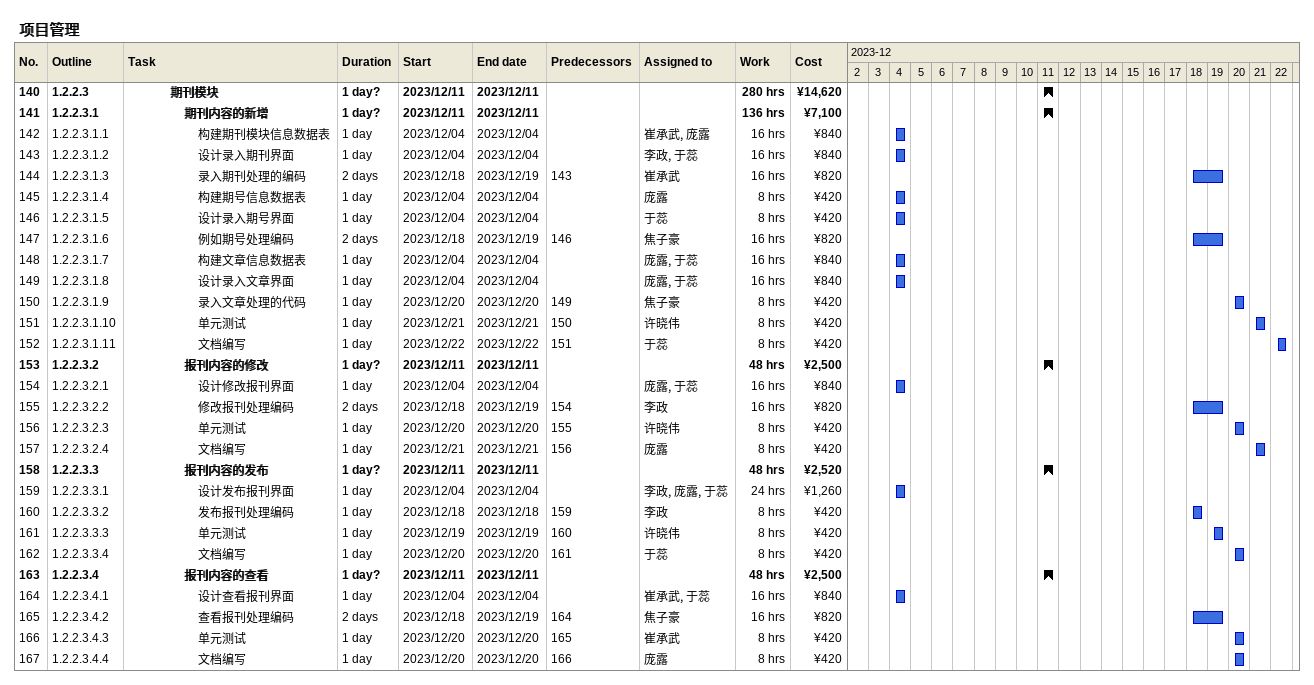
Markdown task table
项目管理

| ID | WBS | Task | Duration | Start | Finish | Predecessors | Resources | Work (h) | Cost (¥) |
|---|---|---|---|---|---|---|---|---|---|
| 140 | 1.2.2.3 | **期刊模块** | 1d? | 2023-12-11 | 2023-12-11 |  |  | 280 | 14620 |
| 141 | 1.2.2.3.1 | **期刊内容的新增** | 1d? | 2023-12-11 | 2023-12-11 |  |  | 136 | 7100 |
| 142 | 1.2.2.3.1.1 | 构建期刊模块信息数据表 | 1d | 2023-12-04 | 2023-12-04 |  | 崔承武, 庞露 | 16 | 840 |
| 143 | 1.2.2.3.1.2 | 设计录入期刊界面 | 1d | 2023-12-04 | 2023-12-04 |  | 李政, 于蕊 | 16 | 840 |
| 144 | 1.2.2.3.1.3 | 录入期刊处理的编码 | 2d | 2023-12-18 | 2023-12-19 | 143 | 崔承武 | 16 | 820 |
| 145 | 1.2.2.3.1.4 | 构建期号信息数据表 | 1d | 2023-12-04 | 2023-12-04 |  | 庞露 | 8 | 420 |
| 146 | 1.2.2.3.1.5 | 设计录入期号界面 | 1d | 2023-12-04 | 2023-12-04 |  | 于蕊 | 8 | 420 |
| 147 | 1.2.2.3.1.6 | 例如期号处理编码 | 2d | 2023-12-18 | 2023-12-19 | 146 | 焦子豪 | 16 | 820 |
| 148 | 1.2.2.3.1.7 | 构建文章信息数据表 | 1d | 2023-12-04 | 2023-12-04 |  | 庞露, 于蕊 | 16 | 840 |
| 149 | 1.2.2.3.1.8 | 设计录入文章界面 | 1d | 2023-12-04 | 2023-12-04 |  | 庞露, 于蕊 | 16 | 840 |
| 150 | 1.2.2.3.1.9 | 录入文章处理的代码 | 1d | 2023-12-20 | 2023-12-20 | 149 | 焦子豪 | 8 | 420 |
| 151 | 1.2.2.3.1.10 | 单元测试 | 1d | 2023-12-21 | 2023-12-21 | 150 | 许晓伟 | 8 | 420 |
| 152 | 1.2.2.3.1.11 | 文档编写 | 1d | 2023-12-22 | 2023-12-22 | 151 | 于蕊 | 8 | 420 |
| 153 | 1.2.2.3.2 | **报刊内容的修改** | 1d? | 2023-12-11 | 2023-12-11 |  |  | 48 | 2500 |
| 154 | 1.2.2.3.2.1 | 设计修改报刊界面 | 1d | 2023-12-04 | 2023-12-04 |  | 庞露, 于蕊 | 16 | 840 |
| 155 | 1.2.2.3.2.2 | 修改报刊处理编码 | 2d | 2023-12-18 | 2023-12-19 | 154 | 李政 | 16 | 820 |
| 156 | 1.2.2.3.2.3 | 单元测试 | 1d | 2023-12-20 | 2023-12-20 | 155 | 许晓伟 | 8 | 420 |
| 157 | 1.2.2.3.2.4 | 文档编写 | 1d | 2023-12-21 | 2023-12-21 | 156 | 庞露 | 8 | 420 |
| 158 | 1.2.2.3.3 | **报刊内容的发布** | 1d? | 2023-12-11 | 2023-12-11 |  |  | 48 | 2520 |
| 159 | 1.2.2.3.3.1 | 设计发布报刊界面 | 1d | 2023-12-04 | 2023-12-04 |  | 李政, 庞露, 于蕊 | 24 | 1260 |
| 160 | 1.2.2.3.3.2 | 发布报刊处理编码 | 1d | 2023-12-18 | 2023-12-18 | 159 | 李政 | 8 | 420 |
| 161 | 1.2.2.3.3.3 | 单元测试 | 1d | 2023-12-19 | 2023-12-19 | 160 | 许晓伟 | 8 | 420 |
| 162 | 1.2.2.3.3.4 | 文档编写 | 1d | 2023-12-20 | 2023-12-20 | 161 | 于蕊 | 8 | 420 |
| 163 | 1.2.2.3.4 | **报刊内容的查看** | 1d? | 2023-12-11 | 2023-12-11 |  |  | 48 | 2500 |
| 164 | 1.2.2.3.4.1 | 设计查看报刊界面 | 1d | 2023-12-04 | 2023-12-04 |  | 崔承武, 于蕊 | 16 | 840 |
| 165 | 1.2.2.3.4.2 | 查看报刊处理编码 | 2d | 2023-12-18 | 2023-12-19 | 164 | 焦子豪 | 16 | 820 |
| 166 | 1.2.2.3.4.3 | 单元测试 | 1d | 2023-12-20 | 2023-12-20 | 165 | 崔承武 | 8 | 420 |
| 167 | 1.2.2.3.4.4 | 文档编写 | 1d | 2023-12-20 | 2023-12-20 | 166 | 庞露 | 8 | 420 |
